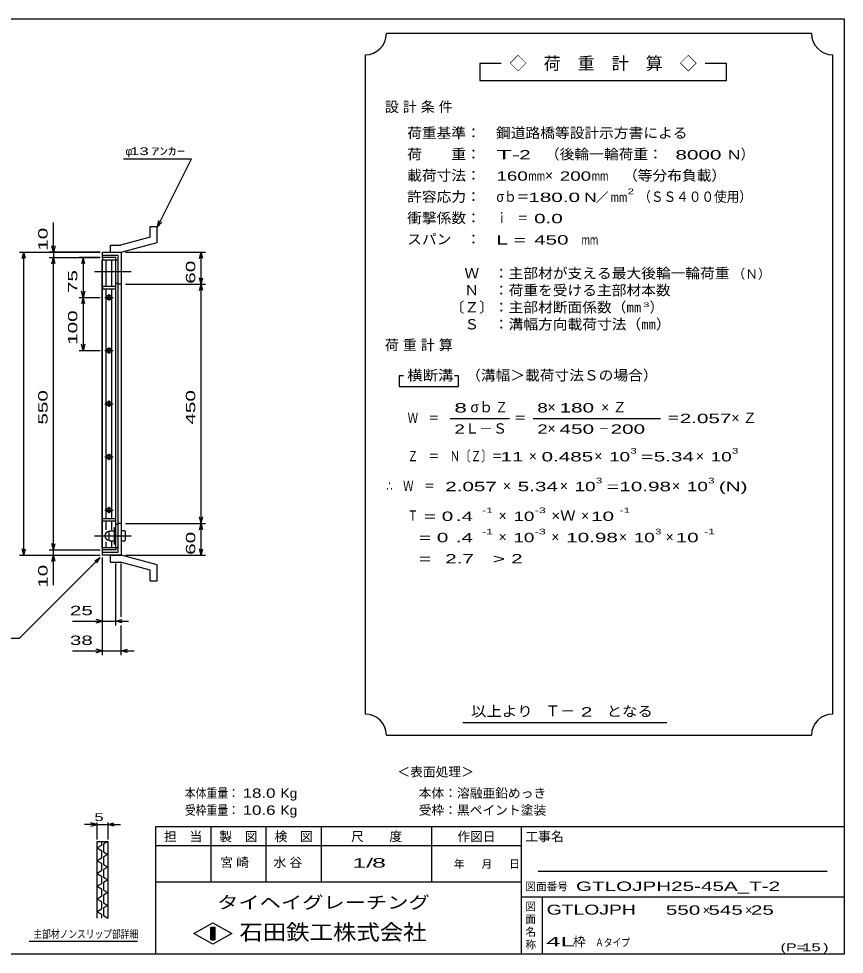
# Model space of a CAD drawing. Units: millimetres, scale not verified. Extents: x -1456 to 1385, y -1026 to 843.
# Drawn here: x -168 to 1385, y -917 to 843 of the extents above; entities that cross this region are included whole.
import ezdxf
from ezdxf.enums import TextEntityAlignment as Align

# ---------------------------------------------------------------- set-up
doc = ezdxf.new("R2010")
doc.units = ezdxf.units.MM
doc.header["$LTSCALE"] = 8
doc.linetypes.add('CHAIN', pattern=[18.5, 12, -1.5, 3.5, -1.5])
for name, color, linetype, lineweight in [('0_2', 150, 'Continuous', 25), ('16', 3, 'Continuous', 25), ('19', 6, 'Continuous', 25), ('22', 4, 'Continuous', 25), ('24', 2, 'Continuous', 25), ('32', 4, 'Continuous', 25)]:
    doc.layers.add(name, color=color, linetype=linetype, lineweight=lineweight)
doc.styles.add('ベクトル', font='')
doc.styles.get('ベクトル').set_extended_font_data('ベクトル')

msp = doc.modelspace()

# ---------------------------------------------------------------- linework, layer by layer
at = {"layer": '0_2'}
for p, q in [((-1383.2, 842.8), (1384.8, 842.8)), ((1384.8, 842.8), (1384.8, -917.2)), ((1384.8, -677.2), (88.8, -677.2)), ((88.8, -677.2), (88.8, -917.2)), ((192.8, -677.2), (192.8, -781.2)), ((296.8, -781.2), (296.8, -677.2)), ((400.8, -677.2), (400.8, -781.2)), ((608.8, -781.2), (608.8, -677.2)), ((776.8, -677.2), (776.8, -917.2)), ((776.8, -713.2), (88.8, -713.2)), ((1352.8, -761.2), (808.8, -761.2)), ((88.8, -781.2), (776.8, -781.2)), ((776.8, -809.2), (1384.8, -809.2)), ((816.8, -917.2), (816.8, -809.2)), ((160.8, -878), (196.8, -858)), ((196.8, -858), (232.8, -878)), ((196.8, -898), (160.8, -878)), ((192.8, -866), (200.8, -866)), ((192.8, -890), (192.8, -866)), ((192.8, -866), (194.4, -866)), ((194.4, -866), (194.4, -890)), ((196, -890), (196, -866)), ((196, -866), (197.6, -866)), ((232.8, -878), (196.8, -898)), ((197.6, -866), (197.6, -890)), ((199.2, -890), (199.2, -866)), ((199.2, -866), (200.8, -866)), ((200.8, -866), (200.8, -890)), ((200.8, -866), (200.8, -890)), ((200.8, -890), (192.8, -890)), ((194.4, -890), (196, -890)), ((197.6, -890), (199.2, -890)), ((1384.8, -917.2), (-1383.2, -917.2))]:
    msp.add_line(p, q, dxfattribs=at)
at = {"layer": '16'}
for p, q in [((-11.7, -152), (-11.7, 389)), ((-11.7, 389), (-11, 389)), ((14, 393.5), (-11, 393.5)), ((-11, 393.5), (-11, 389)), ((-11, 389), (14, 389)), ((-11, -152), (-11, 389)), ((-11, 389), (14, 389)), ((-4, 339), (-4, 389)), ((7, 339), (7, 389)), ((14, 389), (14, 393.5)), ((14, -152), (14, 389)), ((14, 389), (18.5, 389)), ((18.5, 345), (18.5, 389)), ((-11, 339), (-11, 334.5)), ((14, 339), (-11, 339)), ((-11, 334.5), (14, 334.5)), ((-4, -97.5), (-4, 334.5)), ((7, -97.5), (7, 334.5)), ((14, 345), (18.5, 345)), ((14, 334.5), (14, 339)), ((-6.5, 318.5), (9.5, 318.5)), ((-0.5, 321.5), (3.5, 321.5)), ((1.5, 312.5), (1.5, 324.5)), ((-0.5, 315.5), (3.5, 315.5)), ((-6.5, 218.5), (9.5, 218.5)), ((-0.5, 221.5), (3.5, 221.5)), ((-0.5, 215.5), (3.5, 215.5)), ((1.5, 212.5), (1.5, 224.5)), ((1.5, 112.5), (1.5, 124.5)), ((-6.5, 118.5), (9.5, 118.5)), ((-0.5, 121.5), (3.5, 121.5)), ((-0.5, 115.5), (3.5, 115.5)), ((-6.5, 18.5), (9.5, 18.5)), ((-0.5, 21.5), (3.5, 21.5)), ((1.5, 12.5), (1.5, 24.5)), ((-0.5, 15.5), (3.5, 15.5)), ((-6.5, -81.5), (9.5, -81.5)), ((-0.5, -78.5), (3.5, -78.5)), ((-0.5, -84.5), (3.5, -84.5)), ((1.5, -87.5), (1.5, -75.5)), ((-11, -102), (-11, -97.5)), ((-11, -97.5), (14, -97.5)), ((-11, -102), (14, -102)), ((-4, -119), (-4, -102)), ((7, -119), (7, -102)), ((14, -102), (14, -97.5)), ((3.2, -120.5), (1.7, -122)), ((1.7, -138), (1.7, -122)), ((3.2, -120.5), (10.2, -120.5)), ((11.7, -122), (10.2, -120.5)), ((11.7, -145.5), (11.7, -114.5)), ((11.7, -114.5), (14, -114.5)), ((14, -108), (18.5, -108)), ((14, -145.5), (14, -114.5)), ((18.5, -152), (18.5, -108)), ((3.2, -130), (1.7, -128.5)), ((3.2, -130), (1.7, -131.5)), ((1.7, -138), (3.2, -139.5)), ((3.2, -130), (10.2, -130)), ((3.2, -139.5), (10.2, -139.5)), ((10.2, -130), (11.7, -128.5)), ((11.7, -131.5), (10.2, -130)), ((10.2, -139.5), (11.7, -138)), ((-11.7, -152), (-11, -152)), ((-11, -152), (14, -152)), ((-11, -156.5), (-11, -152)), ((-11, -152), (14, -152)), ((14, -156.5), (-11, -156.5)), ((-4, -152), (-4, -141)), ((7, -152), (7, -141)), ((11.7, -145.5), (14, -145.5)), ((14, -152), (14, -156.5)), ((14, -152), (18.5, -152))]:
    msp.add_line(p, q, dxfattribs=at)
at = {"layer": '16', "linetype": 'CHAIN'}
for p, q in [((-25.6, 367), (43.4, 367)), ((-25.6, -130), (43.4, -130))]:
    msp.add_line(p, q, dxfattribs=at)
at = {"layer": '16'}
for centre, radius, start, end in [((-0.5, 318.5), 3, 90, 270), ((1.5, 318.5), 4, 46.6, 133.4), ((3.5, 318.5), 3, 270, 90), ((1.5, 318.5), 4, 226.6, 313.4), ((-0.5, 218.5), 3, 90, 270), ((1.5, 218.5), 4, 46.6, 133.4), ((1.5, 218.5), 4, 226.6, 313.4), ((3.5, 218.5), 3, 270, 90), ((-0.5, 118.5), 3, 90, 270), ((1.5, 118.5), 4, 46.6, 133.4), ((1.5, 118.5), 4, 226.6, 313.4), ((3.5, 118.5), 3, 270, 90), ((-0.5, 18.5), 3, 90, 270), ((1.5, 18.5), 4, 46.6, 133.4), ((3.5, 18.5), 3, 270, 90), ((1.5, 18.5), 4, 226.6, 313.4), ((-0.5, -81.5), 3, 90, 270), ((1.5, -81.5), 4, 46.6, 133.4), ((1.5, -81.5), 4, 226.6, 313.4), ((3.5, -81.5), 3, 270, 90), ((1.7, -130), 8, 90, 270)]:
    msp.add_arc(centre, radius, start, end, dxfattribs=at)
at = {"layer": '19'}
for p, q in [((79.1, 451.6), (92.1, 451.6)), ((79.1, 431.6), (79.1, 451.6)), ((92.1, 421.6), (92.1, 451.6)), ((79.1, 431.6), (22.8, 416.5)), ((4.5, 416.5), (22.8, 416.5)), ((4.5, 403.5), (4.5, 416.5)), ((24.5, 403.5), (92.1, 421.6)), ((-11, 393.5), (-11, 403.5)), ((-11, 403.5), (24.5, 403.5)), ((18.5, 397.5), (-11, 397.5)), ((4.5, 403.5), (24.5, 403.5)), ((18.5, -160.5), (18.5, 397.5)), ((24.5, 403.5), (24.5, -166.5)), ((24.5, 343.5), (18.5, 343.5)), ((24.5, -106.5), (18.5, -106.5)), ((31, -120.5), (24.5, -120.5)), ((24.5, -120.5), (24.5, -139.5)), ((32.5, -122), (31, -120.5)), ((32.5, -138), (32.5, -122)), ((24.5, -130), (31, -130)), ((24.5, -139.5), (31, -139.5)), ((32.5, -128.5), (31, -130)), ((31, -130), (32.5, -131.5)), ((31, -139.5), (32.5, -138)), ((-11, -166.5), (-11, -156.5)), ((-11, -160.5), (18.5, -160.5)), ((24.5, -166.5), (-11, -166.5)), ((4.5, -166.5), (24.5, -166.5)), ((4.5, -179.5), (4.5, -166.5)), ((92.1, -184.6), (24.5, -166.5)), ((4.5, -179.5), (22.8, -179.5)), ((79.1, -194.6), (22.8, -179.5)), ((92.1, -214.6), (92.1, -184.6)), ((79.1, -214.6), (79.1, -194.6)), ((79.1, -214.6), (92.1, -214.6))]:
    msp.add_line(p, q, dxfattribs=at)
at = {"layer": '22'}
for p, q in [((28.5, 579.5), (156.5, 579.5)), ((92.5, 451.5), (156.5, 579.5)), ((-103, 403.5), (-103, 459.5)), ((92.5, 451.5), (94.9, 463.2)), ((92.5, 451.5), (100.5, 460.3)), ((-103, 403.5), (-106.2, 415.5)), ((-99.8, 415.5), (-103, 403.5)), ((-167, 403.5), (-15, 403.5)), ((-162.2, 391.5), (-159, 403.5)), ((-155.8, 391.5), (-159, 403.5)), ((-159, -166.5), (-159, 403.5)), ((-15, 403.5), (-111, 403.5)), ((-111, 393.5), (-15, 393.5)), ((-106.2, 381.5), (-103, 393.5)), ((-103, 403.5), (-103, 393.5)), ((-99.8, 381.5), (-103, 393.5)), ((-103, -156.5), (-103, 393.5)), ((-15, 393.5), (-55, 393.5)), ((-47, 393.5), (-50.2, 381.5)), ((-43.8, 381.5), (-47, 393.5)), ((-47, 393.5), (-47, 318.5)), ((32.5, 403.5), (182.9, 403.5)), ((171.7, 391.5), (174.9, 403.5)), ((178.1, 391.5), (174.9, 403.5)), ((174.9, 343.5), (174.9, 403.5)), ((174.9, 343.5), (171.7, 355.5)), ((174.9, 343.5), (178.1, 355.5)), ((32.5, 343.5), (182.9, 343.5)), ((171.7, 331.5), (174.9, 343.5)), ((178.1, 331.5), (174.9, 343.5)), ((174.9, -106.5), (174.9, 343.5)), ((-55, 318.5), (-15, 318.5)), ((-47, 318.5), (-50.2, 330.5)), ((-47, 318.5), (-50.2, 306.5)), ((-43.8, 330.5), (-47, 318.5)), ((-43.8, 306.5), (-47, 318.5)), ((-47, 318.5), (-47, 218.5)), ((-47, 218.5), (-50.2, 230.5)), ((-43.8, 230.5), (-47, 218.5)), ((-55, 218.5), (-15, 218.5)), ((174.9, -106.5), (171.7, -94.5)), ((174.9, -106.5), (178.1, -94.5)), ((32.5, -106.5), (182.9, -106.5)), ((171.7, -118.5), (174.9, -106.5)), ((178.1, -118.5), (174.9, -106.5)), ((174.9, -166.5), (174.9, -106.5)), ((-159, -166.5), (-162.2, -154.5)), ((-159, -166.5), (-155.8, -154.5)), ((-111, -156.5), (-15, -156.5)), ((-103, -156.5), (-106.2, -144.5)), ((-103, -156.5), (-99.8, -144.5)), ((-103, -166.5), (-103, -156.5)), ((174.9, -166.5), (171.7, -154.5)), ((174.9, -166.5), (178.1, -154.5)), ((-167, -166.5), (-15, -166.5)), ((-167, -322.5), (-15, -170.5)), ((-111, -166.5), (-15, -166.5)), ((-106.2, -178.5), (-103, -166.5)), ((-99.8, -178.5), (-103, -166.5)), ((-103, -222.5), (-103, -166.5)), ((-25.4, -176.9), (-15, -170.5)), ((-21.4, -180.9), (-15, -170.5)), ((-11, -298.5), (-11, -170.5)), ((-11, -354.5), (-11, -170.5)), ((32.5, -166.5), (182.9, -166.5)), ((14, -298.5), (14, -181.9)), ((24.5, -282.5), (24.5, -181.9)), ((-67, -290.5), (-11, -290.5)), ((-11, -290.5), (-23, -287.3)), ((-23, -293.7), (-11, -290.5)), ((-11, -290.5), (14, -290.5)), ((14, -290.5), (26, -287.3)), ((26, -293.7), (14, -290.5)), ((14, -290.5), (38, -290.5)), ((24.5, -354.5), (24.5, -298.5)), ((-327, -322.5), (-167, -322.5)), ((-67, -346.5), (-11, -346.5)), ((-11, -346.5), (-23, -343.3)), ((-23, -349.7), (-11, -346.5)), ((-11, -346.5), (24.5, -346.5)), ((24.5, -346.5), (36.5, -343.3)), ((36.5, -349.7), (24.5, -346.5)), ((24.5, -346.5), (48.5, -346.5))]:
    msp.add_line(p, q, dxfattribs=at)
at = {"layer": '24', "color": 4}
for p, q in [((1323.2, 814.8), (523.2, 814.8)), ((483.2, 774.8), (483.2, -465.2)), ((1363.2, -465.2), (1363.2, 774.8)), ((739.2, 758.8), (699.2, 758.8)), ((699.2, 758.8), (699.2, 726.8)), ((1163.2, 758.8), (1123.2, 758.8)), ((1163.2, 726.8), (1163.2, 758.8)), ((699.2, 726.8), (1163.2, 726.8)), ((555.2, 170.8), (547.2, 170.8)), ((547.2, 170.8), (547.2, 150.8)), ((659.2, 170.8), (651.2, 170.8)), ((659.2, 150.8), (659.2, 170.8)), ((547.2, 150.8), (659.2, 150.8)), ((643.2, 90.8), (755.2, 90.8)), ((799.2, 90.8), (1039.2, 90.8)), ((667.2, -481.2), (1051.2, -481.2)), ((523.2, -505.2), (1323.2, -505.2))]:
    msp.add_line(p, q, dxfattribs=at)
for centre, start, end in [((483.2, 814.8), 270, 0), ((1363.2, 814.8), 180, 270), ((483.2, -505.2), 0, 90), ((1363.2, -505.2), 90, 180)]:
    msp.add_arc(centre, 40, start, end, dxfattribs=at)
at = {"layer": '32'}
for p, q in [((-20.8, -673.2), (-44.8, -673.2)), ((-20.8, -673.2), (-32.8, -670)), ((-32.8, -676.4), (-20.8, -673.2)), ((-20.8, -701.2), (-20.8, -669.2)), ((-20.8, -673.2), (-0.8, -673.2)), ((-0.8, -669.2), (-0.8, -701.2)), ((-0.8, -673.2), (11.2, -670)), ((11.2, -676.4), (-0.8, -673.2)), ((-0.8, -673.2), (23.2, -673.2)), ((-20.8, -705.2), (-0.8, -705.2)), ((-20.8, -849.2), (-20.8, -705.2)), ((-12.8, -712.4), (-20.8, -717.2)), ((-20.8, -717.2), (-12.8, -722)), ((-12.8, -705.2), (-12.8, -712.4)), ((-0.8, -705.2), (-8.8, -710)), ((-8.8, -710), (-8.8, -724.4)), ((-0.8, -705.2), (-0.8, -849.2)), ((-12.8, -736.4), (-20.8, -741.2)), ((-12.8, -722), (-12.8, -736.4)), ((-8.8, -724.4), (-0.8, -729.2)), ((-0.8, -729.2), (-8.8, -734)), ((-8.8, -734), (-8.8, -748.4)), ((-20.8, -741.2), (-12.8, -746)), ((-12.8, -746), (-12.8, -760.4)), ((-8.8, -748.4), (-0.8, -753.2)), ((-0.8, -753.2), (-8.8, -758)), ((-12.8, -760.4), (-20.8, -765.2)), ((-20.8, -765.2), (-12.8, -770)), ((-12.8, -770), (-12.8, -784.4)), ((-8.8, -758), (-8.8, -772.4)), ((-8.8, -772.4), (-0.8, -777.2)), ((-12.8, -784.4), (-20.8, -789.2)), ((-20.8, -789.2), (-12.8, -794)), ((-0.8, -777.2), (-8.8, -782)), ((-8.8, -782), (-8.8, -796.4)), ((-12.8, -808.4), (-20.8, -813.2)), ((-12.8, -794), (-12.8, -808.4)), ((-8.8, -796.4), (-0.8, -801.2)), ((-0.8, -801.2), (-8.8, -806)), ((-8.8, -806), (-8.8, -820.4)), ((-20.8, -813.2), (-12.8, -818)), ((-12.8, -818), (-12.8, -832.4)), ((-8.8, -820.4), (-0.8, -825.2)), ((-0.8, -825.2), (-8.8, -830)), ((-12.8, -832.4), (-20.8, -837.2)), ((-20.8, -837.2), (-12.8, -842)), ((-12.8, -842), (-12.8, -849.2)), ((-8.8, -830), (-8.8, -844.4)), ((-8.8, -844.4), (-0.8, -849.2)), ((55.2, -893.2), (-148.8, -893.2))]:
    msp.add_line(p, q, dxfattribs=at)

# ---------------------------------------------------------------- texts
at = {"layer": '0_2', "style": 'ベクトル'}
for s, height, p in [('担\u3000当', 17.6, (104.8, -695.6)), ('製\u3000図', 17.6, (208.8, -695.6)), ('検\u3000図', 17.6, (312.8, -695.6)), ('尺\u3000\u3000度', 17.6, (456.8, -695.6)), ('作図日', 17.6, (656.8, -695.6)), ('工事名', 17.6, (784.8, -695.6)), ('年', 14.7, (650.4, -747.2)), ('月', 14.7, (702.4, -747.2)), ('日', 14.7, (754.4, -747.2)), ('図面番号', 14.66, (784.8, -789.6)), ('図', 14.7, (784.8, -827.2)), ('面', 14.7, (784.8, -851.2)), ('名', 14.7, (784.8, -875.2)), ('称', 14.7, (784.8, -899.2))]:
    msp.add_text(s, height=height, dxfattribs=at).set_placement(p, align=Align.MIDDLE_LEFT)
at = {"layer": '0_2', "color": 222, "style": 'ベクトル'}
for s, height, width, p in [('タイヘイグレーチング', 23.46, 1.25, (204.8, -819.6)), ('石田鉄工株式会社', 29.33, 1.1, (246.8, -875.6))]:
    msp.add_text(s, height=height, dxfattribs=dict(at, width=width)).set_placement(p, align=Align.MIDDLE_LEFT)
at = {"layer": '22', "color": 2, "style": 'ベクトル'}
for s, height, width, p in [(' 13 ', 14.66, 1.6, (32.5, 593.5)), ('ｱﾝｶｰ', 14.66, 1.6, (80.5, 593.5)), (' 25 ', 17.6, 1.65, (-83, -270.5)), (' 38 ', 17.6, 1.65, (-83, -326.5)), ('本体重量：', 17.6, 0.85, (144, -614)), (' 18.0', 17.6, 1.35, (244, -614)), ('Kg', 17.6, 1.1, (324, -614)), ('受枠重量：', 17.6, 0.85, (144, -646)), (' 10.6', 17.6, 1.35, (244, -646)), ('Kg', 17.6, 1.1, (324, -646)), ('1/', 17.6, 2, (459.2, -745.2)), (' 8 ', 17.6, 2, (483.2, -745.2)), ('GTLOJPH25-45A_T-2                 ', 17.6, 1.65, (880, -789.2)), ('GTLOJPH', 18.77, 1.45, (824.8, -833.2)), (' 550 ', 17.6, 1.65, (1038.3, -834)), (' 545 ', 17.6, 1.65, (1118.3, -834)), (' 25 ', 17.6, 1.65, (1198.3, -834)), ('4L', 17.6, 2.05, (824, -893.2)), ('Ａタイプ', 14.66, 0.8, (916, -895.2)), ('(P=', 14.66, 1.55, (1264.8, -904)), (' 15 ', 14.66, 1.6, (1296.8, -904)), (')', 14.7, 1.6, (1344.8, -904))]:
    msp.add_text(s, height=height, dxfattribs=dict(at, width=width)).set_placement(p, align=Align.MIDDLE_LEFT)
for s, height, p in [('φ', 14.7, (32.5, 593.5)), ('＜表面処理＞', 17.6, (544, -574)), ('本体：', 17.6, (584, -614)), ('溶融亜鉛めっき', 17.6, (656, -614)), ('受枠：', 17.6, (584, -646)), ('黒ペイント塗装', 17.6, (656, -646)), ('×', 17.6, (1118.3, -834)), ('×', 17.6, (1198.3, -834)), ('枠', 17.6, (874.4, -893.2))]:
    msp.add_text(s, height=height, dxfattribs=at).set_placement(p, align=Align.MIDDLE_LEFT)
at = {"layer": '22', "color": 2, "style": 'ベクトル', "width": 1.65}
for s, p in [(' 10 ', (-123, 395.5)), (' 60 ', (154.9, 333.5)), (' 75 ', (-67, 316)), (' 100 ', (-67, 218.5)), (' 550 ', (-123, 68.5)), (' 450 ', (154.9, 68.5)), (' 60 ', (154.9, -176.5)), (' 10 ', (-123, -238.5))]:
    msp.add_text(s, height=17.6, rotation=90, dxfattribs=at).set_placement(p, align=Align.MIDDLE_LEFT)
at = {"layer": '22', "color": 2, "char_height": 17.6, "attachment_point": 4, "style": 'ベクトル'}
for s, insert in [('\\T1.25;宮崎\u3000', (210.8, -745.2)), ('\\T1.25;水谷\u3000', (310.8, -745.2))]:
    msp.add_mtext(s, dxfattribs=dict(at, insert=insert))
at = {"layer": '24', "style": 'ベクトル'}
for s, height, p in [('◇\u3000荷\u3000重\u3000計\u3000算\u3000◇', 23.46, (755.2, 758.8)), ('）', 19.4, (1189.6, 588)), ('×', 19.4, (821.6, 548)), ('／', 17.6, (917.2, 506.8)), ('（Ｎ）', 17.6, (1174.4, 362.8)), ('）', 19.4, (1018.4, 300)), ('σｂ', 19.35, (681.6, 112)), ('×', 19.4, (826.4, 112)), ('Ｌ－Ｓ', 19.35, (671.2, 72)), ('×', 19.4, (826.4, 72)), ('×', 19.4, (791.2, 20)), ('×', 19.4, (914.4, 20)), ('×', 19.4, (1105.6, 20)), ('×', 19.4, (742.4, -36)), ('×', 19.4, (849.6, -36)), ('×', 19.4, (1060.8, -36)), ('×', 19.4, (734.4, -92)), ('×', 19.4, (889.6, -92)), ('×', 19.4, (734.4, -132)), ('×', 19.4, (833.6, -132)), ('×', 19.4, (960.8, -132)), ('×', 19.4, (1048.8, -132)), ('Ｔ－', 20.53, (822.4, -459.2))]:
    msp.add_text(s, height=height, dxfattribs=at).set_placement(p, align=Align.MIDDLE_LEFT)
for s, height, width, p in [('荷重基準：\u3000', 19.35, 1.05, (562.4, 628)), ('鋼道路橋等設計示方書による', 19.35, 1.05, (729.6, 628)), ('荷\u3000\u3000重：\u3000', 19.35, 1.05, (562.4, 588)), ('（後輪一輪荷重：', 19.35, 1.05, (821.6, 588)), ('T-', 17.6, 2, (730.4, 586.8)), (' 2 ', 17.6, 1.65, (762.4, 586.8)), ('  8000', 17.6, 1.65, (1045.6, 586.8)), ('N', 17.6, 1.4, (1165.6, 586.8)), ('載荷寸法：\u3000', 19.35, 1.05, (562.4, 548)), ('160', 17.6, 1.5, (730.4, 546.8)), ('mm', 17.6, 0.8, (790.4, 546.8)), ('200', 17.6, 1.5, (849.6, 546.8)), ('mm', 17.6, 0.8, (909.6, 546.8)), ('\u3000（等分布負載）', 19.35, 1.05, (940.8, 548)), ('許容応力：\u3000', 19.35, 1.05, (562.4, 508)), ('σｂ＝', 19.35, 0.9, (730.4, 508)), ('180.0', 17.6, 1.65, (790.4, 506.8)), ('N', 17.6, 1.4, (895.2, 506.8)), ('mm', 17.6, 0.8, (945.2, 506.8)), ('2', 10.6, 1.5, (977.2, 518)), ('（ＳＳ４００使用）', 19.35, 0.9, (997.2, 508)), ('衝撃係数：\u3000', 19.35, 1.05, (562.4, 468)), ('ｉ\u3000＝', 19.35, 0.75, (730.4, 468)), (' 0.0', 17.6, 1.65, (790.4, 466.8)), ('スパン\u3000：\u3000', 19.35, 1.05, (562.4, 428)), ('L =', 17.6, 1.65, (730.4, 426.8)), (' 450 ', 17.6, 1.65, (790.4, 426.8)), ('mm', 17.6, 0.8, (890.4, 426.8)), ('\u3000Ｗ\u3000：主部材が支える最大後輪一輪荷重', 19.35, 1.05, (642.4, 364)), ('\u3000Ｎ\u3000：荷重を受ける主部材本数', 19.35, 1.05, (642.4, 332)), ('〔Ｚ〕：主部材断面係数（㎜', 19.35, 1.05, (642.4, 300)), ('3', 8.8, 1.8, (1006.4, 304.8)), ('\u3000Ｓ\u3000：溝幅方向載荷寸法（㎜）', 19.35, 1.05, (642.4, 268)), ('横断溝', 19.35, 1.1, (562.4, 172)), ('\u3000（溝幅＞載荷寸法Ｓの場合）', 19.35, 1.05, (645.6, 172)), ('8', 17.6, 1.8, (651.2, 110.8)), ('Ｚ', 19.4, 0.9, (728, 112)), ('8', 17.6, 1.5, (807.2, 110.8)), (' 180 ', 17.6, 1.65, (838.4, 110.8)), ('Ｗ\u3000＝', 19.35, 0.75, (563.2, 92)), ('＝', 19.4, 0.9, (763.2, 92)), ('＝', 19.4, 0.9, (1051.2, 92)), ('2.057', 17.6, 1.65, (1075.2, 90.8)), ('2', 17.6, 1.5, (651.2, 70.8)), ('2', 17.6, 1.5, (807.2, 70.8)), (' 450 ', 17.6, 1.65, (838.4, 70.8)), ('－', 19.4, 0.75, (922.4, 72)), (' 200 ', 17.6, 1.65, (934.4, 70.8)), ('3', 10.6, 1.5, (982.4, 30)), ('3', 10.6, 1.5, (1173.6, 30)), ('Ｚ\u3000＝\u3000Ｎ〔Ｚ〕＝', 19.35, 0.75, (563.2, 20)), (' 11 ', 17.6, 1.65, (727.2, 18.8)), ('0.485', 17.6, 1.65, (815.2, 18.8)), ('10', 17.6, 1.5, (942.4, 18.8)), ('=', 17.6, 1.7, (1002.4, 18.8)), ('5.34', 17.6, 1.65, (1026.4, 18.8)), ('10', 17.6, 1.5, (1133.6, 18.8)), ('∴\u3000Ｗ\u3000＝', 19.35, 0.75, (523.2, -36)), (' 2.057', 17.6, 1.65, (623.2, -37.2)), ('5.34', 17.6, 1.65, (770.4, -37.2)), ('10', 17.6, 1.5, (877.6, -37.2)), ('3', 10.6, 1.5, (917.6, -26)), ('=', 17.6, 1.7, (937.6, -37.2)), ('10.98', 17.6, 1.65, (961.6, -37.2)), ('10', 17.6, 1.5, (1088.8, -37.2)), ('3', 10.6, 1.5, (1128.8, -26)), ('(N)', 17.6, 1.65, (1148.8, -37.2)), ('Ｔ', 19.4, 0.75, (563.2, -92)), (' = 0', 17.6, 1.65, (583.2, -93.2)), (' .4 ', 17.6, 1.65, (643.2, -93.2)), ('-1', 10.56, 1.65, (703.2, -82)), ('10', 17.6, 1.5, (762.4, -93.2)), ('-3', 10.56, 1.65, (802.4, -82)), ('×Ｗ', 19.35, 1.1, (833.6, -92)), (' 10 ', 17.6, 1.65, (897.6, -93.2)), ('-1', 10.56, 1.65, (961.6, -82)), ('-1', 10.56, 1.65, (703.2, -122)), ('-3', 10.56, 1.65, (802.4, -122)), ('3', 10.6, 1.5, (1028.8, -122)), ('-1', 10.56, 1.65, (1120.8, -122)), ('  = 0', 17.6, 1.65, (563.2, -133.2)), (' .4 ', 17.6, 1.65, (643.2, -133.2)), ('10', 17.6, 1.5, (762.4, -133.2)), ('10.98', 17.6, 1.65, (861.6, -133.2)), ('10', 17.6, 1.5, (988.8, -133.2)), (' 10 ', 17.6, 1.65, (1056.8, -133.2)), ('  =', 17.6, 1.65, (563.2, -173.2)), (' 2.7', 17.6, 1.65, (623.2, -173.2)), ('>', 17.6, 1.7, (723.2, -173.2)), (' 2 ', 17.6, 1.65, (747.2, -173.2)), ('以上より\u3000', 19.35, 1.1, (682.4, -460)), (' 2 ', 17.6, 1.65, (878.4, -461.2)), ('となる', 19.35, 1.1, (937.6, -460))]:
    msp.add_text(s, height=height, dxfattribs=dict(at, width=width)).set_placement(p, align=Align.MIDDLE_LEFT)
at = {"layer": '24', "char_height": 19.35, "attachment_point": 4, "style": 'ベクトル'}
for s, insert in [('\\T1.28;設計条件', (520.4, 676)), ('\\T1.28;荷重計算', (520.4, 228)), ('\\T1.42;×Ｚ', (927.6, 112)), ('\\T1.42;×Ｚ', (1172.4, 92))]:
    msp.add_mtext(s, dxfattribs=dict(at, insert=insert))
at = {"layer": '32', "color": 2, "style": 'ベクトル'}
for s, width, p in [(' 5 ', 1.6, (-34.8, -659.2)), ('主部材ノンスリップ部詳細', 0.8, (-140.8, -879.2))]:
    msp.add_text(s, height=14.66, dxfattribs=dict(at, width=width)).set_placement(p, align=Align.MIDDLE_LEFT)

doc.saveas('drawing.dxf')
